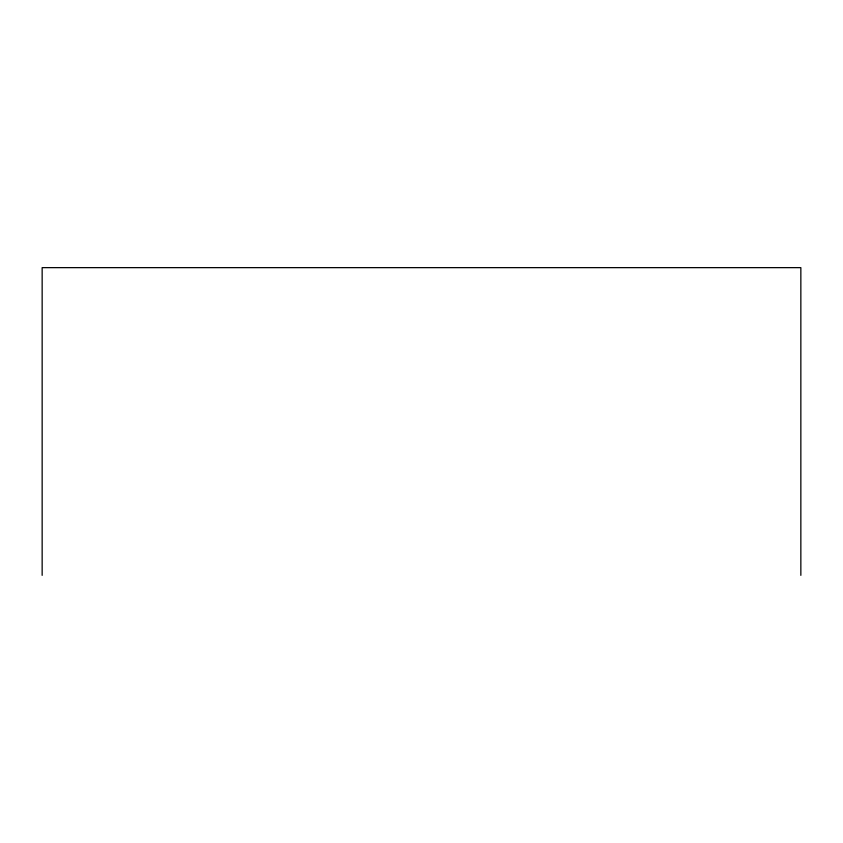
<?xml version="1.0" encoding="UTF-8"?>
<svg xmlns="http://www.w3.org/2000/svg" width="843" height="843" viewBox="0 0 843 843"><rect width="100%" height="100%" fill="white"/><g stroke="black" fill="none" stroke-linecap="round" stroke-linejoin="round"><path stroke-width="1.26" d="M800.85 575.358L800.85 267.642L42.15 267.642L42.15 575.358"/></g></svg>
